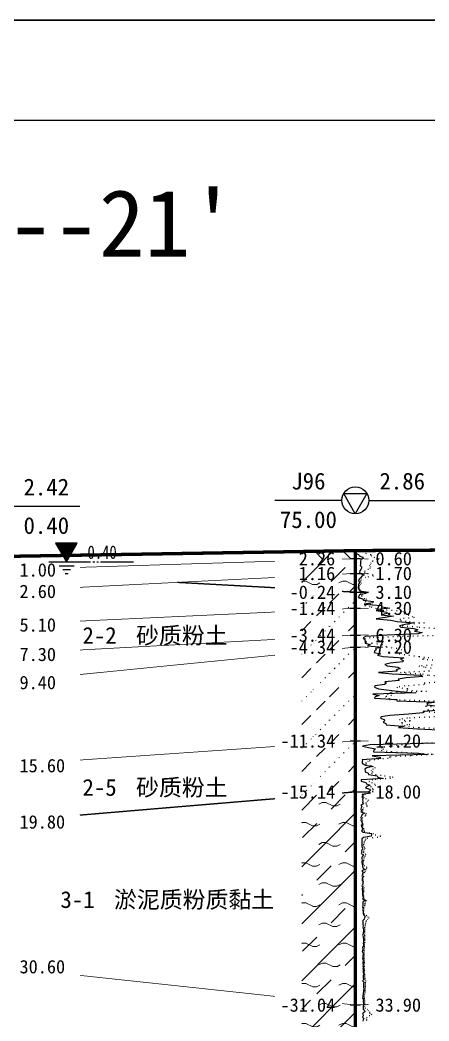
# Model space of a CAD drawing. Extents: x -37 to 3540, y -1485 to 297.
# Drawn here: x 1849.5 to 1910.5, y -743.4 to -594 of the extents above; entities that cross this region are included whole.
import ezdxf
from ezdxf.enums import TextEntityAlignment as Align

# ---------------------------------------------------------------- set-up
doc = ezdxf.new("R2010")
doc.units = 0
doc.linetypes.add('DOT', pattern=[6.35, 0, -6.35])
doc.layers.get('0').update_dxf_attribs({"linetype": 'CONTINUOUS'})
for name, color, linetype in [('CURVE', 200, 'CONTINUOUS'), ('FRAME', 7, 'CONTINUOUS'), ('HOLE', 41, 'CONTINUOUS'), ('STRATUM', 241, 'CONTINUOUS')]:
    doc.layers.add(name, color=color, linetype=linetype)
doc.layers.add('HATCH', color=7, linetype='CONTINUOUS', lineweight=13)
doc.styles.add('ST', font='')
doc.styles.get('ST').set_extended_font_data('SimSun')
pattern_1 = [(45, (1559.7, -891), (-4.24264, 4.24264), [10, 0]), (45, (1560.761, -894.182), (-2.12132, 6.36396), [3, -3]), (26.565, (1560.7743, -891.2536), (5.999823, 5.999812), [0.567, -12.849]), (0, (1560.2073, -891.2536), (0, 6), [0.567, -5.433]), (26.565, (1558.119, -891), (5.999823, 5.999812), [0.567, -12.849]), (0, (1558.626, -890.7464), (0, 6), [0.567, -5.433]), (153.435, (1560.2073, -891.2536), (-5.999818, -5e-06), [1.134, -12.2826]), (26.565, (1563.7743, -888.2536), (5.999823, 5.999812), [0.567, -12.849]), (0, (1563.2073, -888.2536), (0, 6), [0.567, -5.433]), (26.565, (1561.119, -888), (5.999823, 5.999812), [0.567, -12.849]), (0, (1561.626, -887.7464), (0, 6), [0.567, -5.433]), (153.435, (1563.2073, -888.2536), (-5.999818, -5e-06), [1.134, -12.2826])]
pattern_2 = [(45, (1559.7, -891), (-7e-07, 6.99998), [1.97196, -7.92754]), (45, (1562.513, -888.171), (-7e-07, 6.99998), [1.99367, -7.90583]), (45, (1564.7677, -885.918), (-7e-07, 6.99998), [1.81361, -8.08588]), (26.56505, (1559.7002, -887.5), (7, 7), [0.0965, -15.55598]), (36.8699, (1560.4002, -886.8), (7, 7), [0.19775, -34.80225]), (315, (1563.2, -884.024), (6.99998, 1e-06), [0.03305, -9.86644]), (26.56505, (1563.2002, -891), (7, 7), [0.14475, -15.50773]), (26.56505, (1563.9002, -890.3), (7, 7), [0.10528, -15.5472]), (90, (1564.25, -889.95), (-7, -5e-07), [0.02877, -6.97123]), (26.56505, (1564.6002, -889.6), (7, 7), [0.09101, -31.21394]), (36.8699, (1565.3002, -888.9), (7, 7), [0.11069, -34.88931]), (45, (1566, -888.2), (-2e-07, 6.99998), [0.10911, -9.79038]), (315, (1566.6143, -887.452), (6.99998, 1e-06), [0.03305, -9.86644]), (36.8699, (1561.1002, -886.1), (7, 7), [0.10224, -34.89776]), (53.1301, (1561.8002, -885.4), (14, 21), [0.13438, -34.86562]), (53.1301, (1562.5002, -884.7), (14, 21), [0.12625, -34.87375])]

# ---------------------------------------------------------------- blocks, each defined once
blk = doc.blocks.new('图头_剖面图A3')
at = {"style": 'ST'}
for tag, height, p in [('01_剖面号', 10, (64.41, 11.39)), ('03＿纵向比例', 4.6, (50.43, -5.28)), ('02_横向比例', 4.6, (-18.82, -5.99))]:
    blk.add_attdef(tag, text='', height=height, dxfattribs=at).set_placement(p, align=Align.MIDDLE_LEFT)
blk = doc.blocks.new('H_cpt_hole')
for p, q in [((-1.73, 1), (1.73, 1)), ((0, -2), (-1.73, 1)), ((1.73, 1), (0, -2))]:
    blk.add_line(p, q)
blk.add_circle((0, 0), 2)
blk = doc.blocks.new('Gwl')
blk.add_lwpolyline([(0, 0, 0, 3.22, 0), (0, 2.79, 3.22, 3.22, 0)], format="xyseb")
blk.add_lwpolyline([(0, 0), (1.61, 2.79), (-1.61, 2.79)], close=True)
for points in [[(-2.63, 0), (3.61, 0)], [(3.93, 0), (4.21, 0)], [(4.53, 0), (4.8, 0)], [(5.09, 0), (9.99, 0)], [(-1.09, -0.61), (1.16, -0.61)], [(-0.54, -1.14), (0.61, -1.14)], [(-0.19, -1.74), (0.26, -1.74)]]:
    blk.add_lwpolyline(points)
at = {"style": 'ST', "width": 0.8}
blk.add_attdef('*GWL', (3.14, 0.45), '', height=2, dxfattribs=at)

msp = doc.modelspace()

# ---------------------------------------------------------------- hatches: boundary and pattern name
at = {"layer": 'HATCH'}
h = msp.add_hatch(dxfattribs=at)
h.set_pattern_fill('STT', color=50, style=0)
h.set_pattern_definition([(45, (1559.7002, -891), (-2.12132, 2.12132), [10, 0]), (135, (1559.7002, -891), (-2.12132, -2.12132), [10, 0])])
h.paths.add_polyline_path([(1899.55, -673.17), (1891.55, -673.31), (1891.55, -674.63), (1899.55, -674.37)])
h.paths.add_polyline_path([(1890.34, -675.86), (1897.04, -675.86), (1897.04, -672.93), (1890.34, -672.93)], flags=9)
h = msp.add_hatch(dxfattribs=at)
h.set_pattern_fill('FZNT', color=32, style=0)
h.set_pattern_definition([(45, (1559.7, -891), (-4.24264, 4.24264), [10, 0]), (45, (1560.761, -894.182), (-2.12132, 6.36396), [3, -3])])
h.paths.add_polyline_path([(1899.55, -674.37), (1891.55, -674.63), (1891.55, -676.98), (1899.55, -676.57)])
h.paths.add_polyline_path([(1890.34, -678.06), (1897.04, -678.06), (1897.04, -675.13), (1890.34, -675.13)], flags=9)
h.paths.add_polyline_path([(1890.34, -675.86), (1897.04, -675.86), (1897.04, -672.93), (1890.34, -672.93)], flags=9)
h = msp.add_hatch(dxfattribs=at)
h.set_pattern_fill('YNFNT', color=251, style=0)
h.set_pattern_definition(pattern_1)
h.paths.add_polyline_path([(1899.55, -676.57), (1891.55, -676.98), (1891.55, -678.93), (1899.55, -679.37)])
h.paths.add_polyline_path([(1888.91, -680.86), (1897.04, -680.86), (1897.04, -677.93), (1888.91, -677.93)], flags=9)
h.paths.add_polyline_path([(1890.34, -678.06), (1897.04, -678.06), (1897.04, -675.13), (1890.34, -675.13)], flags=9)
h = msp.add_hatch(dxfattribs=at)
h.set_pattern_fill('SZFT', color=52, style=0)
h.set_pattern_definition(pattern_2)
h.paths.add_polyline_path([(1899.55, -679.37), (1891.55, -678.93), (1891.55, -682.15), (1899.55, -681.77)])
h.paths.add_polyline_path([(1888.91, -683.26), (1897.03, -683.26), (1897.03, -680.34), (1888.91, -680.34)], flags=9)
h.paths.add_polyline_path([(1888.91, -680.86), (1897.04, -680.86), (1897.04, -677.93), (1888.91, -677.93)], flags=9)
h = msp.add_hatch(dxfattribs=at)
h.set_pattern_fill('SZFT', color=52, style=0)
h.set_pattern_definition(pattern_2)
h.paths.add_polyline_path([(1899.55, -681.77), (1891.55, -682.15), (1891.55, -686.21), (1899.55, -685.77)])
h.paths.add_polyline_path([(1888.91, -687.26), (1897.04, -687.26), (1897.04, -684.33), (1888.91, -684.33)], flags=9)
h.paths.add_polyline_path([(1888.91, -683.26), (1897.03, -683.26), (1897.03, -680.34), (1888.91, -680.34)], flags=9)
h = msp.add_hatch(dxfattribs=at)
h.set_pattern_fill('SZFT', color=52, style=0)
h.set_pattern_definition(pattern_2)
h.paths.add_polyline_path([(1899.55, -685.77), (1891.55, -686.21), (1891.55, -688.37), (1899.55, -687.57)])
h.paths.add_polyline_path([(1888.91, -689.06), (1897.04, -689.06), (1897.04, -686.13), (1888.91, -686.13)], flags=9)
h.paths.add_polyline_path([(1888.91, -687.26), (1897.04, -687.26), (1897.04, -684.33), (1888.91, -684.33)], flags=9)
h = msp.add_hatch(dxfattribs=at)
h.set_pattern_fill('SZFT', color=52, style=0)
h.set_pattern_definition(pattern_2)
h.paths.add_polyline_path([(1899.55, -687.57), (1891.55, -688.37), (1891.55, -702.13), (1899.55, -701.57)])
h.paths.add_polyline_path([(1887.48, -703.06), (1897.04, -703.06), (1897.04, -700.13), (1887.48, -700.13)], flags=9)
h.paths.add_polyline_path([(1888.91, -689.06), (1897.04, -689.06), (1897.04, -686.13), (1888.91, -686.13)], flags=9)
h = msp.add_hatch(dxfattribs=at)
h.set_pattern_fill('SZFT', color=52, style=0)
h.set_pattern_definition(pattern_2)
h.paths.add_polyline_path([(1899.55, -701.57), (1891.55, -702.13), (1891.55, -709.85), (1899.55, -709.17)])
h.paths.add_polyline_path([(1887.48, -710.66), (1897.03, -710.66), (1897.03, -707.74), (1887.48, -707.74)], flags=9)
h.paths.add_polyline_path([(1887.48, -703.06), (1897.04, -703.06), (1897.04, -700.13), (1887.48, -700.13)], flags=9)
h = msp.add_hatch(dxfattribs=at)
h.set_pattern_fill('YNFNT', color=251, style=0)
h.set_pattern_definition(pattern_1)
h.paths.add_polyline_path([(1899.55, -709.17), (1891.55, -709.85), (1891.55, -740.11), (1899.55, -740.97)])
h.paths.add_polyline_path([(1887.48, -742.46), (1897.04, -742.46), (1897.04, -739.53), (1887.48, -739.53)], flags=9)
h.paths.add_polyline_path([(1887.48, -710.66), (1897.03, -710.66), (1897.03, -707.74), (1887.48, -707.74)], flags=9)
h = msp.add_hatch(dxfattribs=at)
h.set_pattern_fill('YNNT', color=251, style=0)
h.set_pattern_definition([(45, (1559.7002, -891), (-2.12132, 2.12132), [10, 0]), (26.565, (1560.7743, -891.2536), (5.999823, 5.999812), [0.567, -12.849]), (0, (1560.2073, -891.2536), (0, 6), [0.567, -5.433]), (26.565, (1558.119, -891), (5.999823, 5.999812), [0.567, -12.849]), (0, (1558.626, -890.7464), (0, 6), [0.567, -5.433]), (153.435, (1560.2073, -891.2536), (-5.999818, -5e-06), [1.134, -12.2826]), (26.565, (1563.7743, -888.2536), (5.999823, 5.999812), [0.567, -12.849]), (0, (1563.2073, -888.2536), (0, 6), [0.567, -5.433]), (26.565, (1561.119, -888), (5.999823, 5.999812), [0.567, -12.849]), (0, (1561.626, -887.7464), (0, 6), [0.567, -5.433]), (153.435, (1563.2073, -888.2536), (-5.999818, -5e-06), [1.134, -12.2826])])
h.paths.add_polyline_path([(1899.55, -740.97), (1891.55, -740.11), (1891.55, -757.81), (1899.55, -758.37)])
h.paths.add_polyline_path([(1887.48, -759.86), (1897.04, -759.86), (1897.04, -756.93), (1887.48, -756.93)], flags=9)
h.paths.add_polyline_path([(1887.48, -742.46), (1897.04, -742.46), (1897.04, -739.53), (1887.48, -739.53)], flags=9)

# ---------------------------------------------------------------- linework, layer by layer
at = {"layer": 'CURVE', "color": 30, "linetype": 'Continuous'}
for points in [[(1899.55, -673.57), (1900.01, -673.77), (1900.12, -673.97), (1900.68, -674.17), (1900.67, -674.37), (1900.37, -674.57), (1900.3, -674.77), (1900.32, -674.97), (1900.31, -675.17), (1900.28, -675.37), (1900.47, -675.57), (1900.45, -675.77), (1900.38, -675.97), (1900.22, -676.17), (1900.15, -676.37), (1900.28, -676.57), (1900.89, -676.77), (1900.5, -676.97), (1900.35, -677.17), (1900.16, -677.37), (1900, -677.57), (1900.06, -677.77), (1900.23, -677.97), (1900.03, -678.17), (1900.03, -678.37), (1899.97, -678.57), (1899.95, -678.77), (1900.07, -678.97), (1900.2, -679.17), (1901.46, -679.37), (1901.07, -679.57), (1900.15, -679.77), (1900.08, -679.97), (1899.97, -680.17), (1900.63, -680.37), (1900.76, -680.57), (1902.19, -680.77), (1902.15, -680.97), (1900.85, -681.17), (1903.38, -681.37), (1903.55, -681.57), (1904.68, -681.77), (1902.86, -681.97), (1902.97, -682.17), (1904.27, -682.37), (1904.3, -682.57), (1903.39, -682.77), (1905.22, -682.97), (1903.99, -683.17), (1902.64, -683.37), (1904.83, -683.57), (1905.77, -683.77), (1908.37, -683.97), (1907.16, -684.17), (1906.14, -684.37), (1906.34, -684.57), (1908.27, -684.77), (1908.85, -684.97), (1908.38, -685.17), (1909.53, -685.37), (1908.91, -685.57), (1904.28, -685.77), (1901.08, -685.97), (1900.72, -686.17), (1900.92, -686.37), (1901.04, -686.57), (1901.04, -686.77), (1901.01, -686.97), (1901.76, -687.17), (1901.37, -687.37), (1903.58, -687.57), (1902.58, -687.77), (1902.66, -687.97), (1902.39, -688.17), (1902.34, -688.37), (1903.31, -688.57), (1902.84, -688.77), (1903.72, -688.97), (1906.78, -689.17), (1906.3, -689.37), (1906.68, -689.57), (1906.63, -689.77), (1904.75, -689.97), (1903.96, -690.17), (1904.32, -690.37), (1905.87, -690.57), (1906.24, -690.77), (1905.66, -690.97), (1905.78, -691.17), (1903.02, -691.37), (1905.06, -691.57), (1909.39, -691.77), (1909.6, -691.97), (1907.15, -692.17), (1905.93, -692.37), (1906.11, -692.57), (1903.93, -692.77), (1904.18, -692.97), (1903.91, -693.17), (1902.48, -693.37), (1902.42, -693.57), (1903.03, -693.77), (1904.58, -693.97), (1906.26, -694.17), (1908.58, -694.37), (1902.17, -694.57), (1903.13, -694.77), (1902.52, -694.97), (1902.41, -695.17), (1905.72, -695.37), (1905.75, -695.57), (1911.61, -695.77), (1910.2, -695.97), (1910.34, -696.17), (1911.87, -696.37)], [(1912.45, -696.97), (1909.68, -697.17), (1909.67, -697.37), (1907.48, -697.57), (1904.69, -697.77), (1903.41, -697.97), (1903.32, -698.17), (1903.83, -698.37), (1903.91, -698.57), (1903.68, -698.77), (1904.09, -698.97), (1904.13, -699.17), (1906.66, -699.37), (1905.98, -699.57), (1908.82, -699.77), (1913.08, -699.97)], [(1916.76, -701.77), (1909.72, -701.97), (1901.71, -702.17), (1900.63, -702.37), (1901.51, -702.57), (1902.57, -702.77), (1902.33, -702.97), (1902.27, -703.17), (1908.93, -703.37), (1910.34, -703.57), (1902.08, -703.77), (1903.21, -703.97), (1903.35, -704.17), (1900.57, -704.37), (1900.6, -704.57), (1900.5, -704.77), (1900.67, -704.97), (1901.05, -705.17), (1902.17, -705.37), (1901.28, -705.57), (1900.99, -705.77), (1901.01, -705.97), (1901.03, -706.17), (1901.46, -706.37), (1901.51, -706.57), (1902.79, -706.77), (1902.93, -706.97), (1903.77, -707.17), (1900.44, -707.37), (1900.43, -707.57), (1901.11, -707.77), (1901.24, -707.97), (1901.73, -708.17), (1901.25, -708.37), (1901.07, -708.57), (1901.67, -708.77), (1901.81, -708.97), (1901.58, -709.17), (1901.81, -709.37), (1900.59, -709.57), (1900.62, -709.77), (1900.54, -709.97), (1900.71, -710.17), (1900.64, -710.37), (1900.68, -710.57), (1900.6, -710.77), (1900.76, -710.97), (1900.39, -711.17), (1900.52, -711.37), (1900.42, -711.57), (1900.38, -711.77), (1900.47, -711.97), (1900.38, -712.17), (1900.9, -712.37), (1900.59, -712.57), (1900.47, -712.77), (1900.39, -712.97), (1900.44, -713.17), (1900.38, -713.37), (1900.47, -713.57), (1900.54, -713.77), (1900.71, -713.97), (1900.41, -714.17), (1900.45, -714.37), (1900.63, -714.57), (1900.61, -714.77), (1900.49, -714.97), (1900.67, -715.17), (1901.97, -715.37), (1901.94, -715.57), (1901.92, -715.77), (1900.77, -715.97), (1900.5, -716.17), (1900.52, -716.37), (1900.54, -716.57), (1900.54, -716.77), (1900.54, -716.97), (1900.54, -717.17), (1900.51, -717.37), (1900.61, -717.57), (1900.57, -717.77), (1900.48, -717.97), (1900.5, -718.17), (1900.44, -718.37), (1900.76, -718.57), (1900.6, -718.77), (1900.52, -718.97), (1900.54, -719.17), (1900.57, -719.37), (1900.54, -719.57), (1900.54, -719.77), (1900.59, -719.97), (1900.62, -720.17), (1900.63, -720.37), (1900.73, -720.57), (1900.99, -720.77), (1900.54, -720.97), (1900.72, -721.17), (1900.62, -721.37), (1900.6, -721.57), (1900.5, -721.77), (1900.61, -721.97), (1900.55, -722.17), (1900.57, -722.37), (1900.7, -722.57), (1900.65, -722.77), (1900.63, -722.97), (1900.52, -723.17), (1900.63, -723.37), (1900.59, -723.57), (1900.59, -723.77), (1900.6, -723.97), (1900.64, -724.17), (1900.64, -724.37), (1900.63, -724.57), (1900.66, -724.77), (1900.71, -724.97), (1900.64, -725.17), (1901.06, -725.37), (1900.68, -725.57), (1900.67, -725.77), (1900.68, -725.97), (1900.67, -726.17), (1900.64, -726.37), (1900.73, -726.57), (1900.64, -726.77), (1900.7, -726.97), (1900.7, -727.17), (1900.7, -727.37), (1900.82, -727.57), (1901.03, -727.77), (1900.92, -727.97), (1900.86, -728.17), (1900.68, -728.37), (1900.65, -728.57), (1900.67, -728.77), (1900.68, -728.97), (1900.7, -729.17), (1900.69, -729.37), (1900.74, -729.57), (1900.78, -729.77), (1900.76, -729.97), (1900.74, -730.17), (1900.72, -730.37), (1900.63, -730.57), (1900.7, -730.77), (1900.73, -730.97), (1900.76, -731.17), (1900.78, -731.37), (1900.76, -731.57), (1900.73, -731.77), (1900.76, -731.97), (1900.74, -732.17), (1900.63, -732.37), (1900.65, -732.57), (1900.61, -732.77), (1900.57, -732.97), (1900.69, -733.17), (1900.73, -733.37), (1900.67, -733.57), (1900.66, -733.77), (1900.62, -733.97), (1900.68, -734.17), (1900.71, -734.37), (1900.67, -734.57), (1900.67, -734.77), (1900.71, -734.97), (1900.69, -735.17), (1900.71, -735.37), (1900.69, -735.57), (1900.73, -735.77), (1900.73, -735.97), (1900.73, -736.17), (1900.8, -736.37), (1900.73, -736.57), (1900.74, -736.77), (1900.72, -736.97), (1900.82, -737.17), (1900.63, -737.37), (1900.82, -737.57), (1900.77, -737.77), (1900.76, -737.97), (1900.75, -738.17), (1900.76, -738.37), (1900.81, -738.57), (1900.79, -738.77), (1900.75, -738.97), (1900.72, -739.17), (1900.71, -739.37), (1900.66, -739.57), (1900.67, -739.77), (1900.64, -739.97), (1900.77, -740.17), (1900.7, -740.37), (1900.72, -740.57), (1900.77, -740.77), (1900.72, -740.97), (1900.7, -741.17), (1900.71, -741.37), (1900.73, -741.57), (1900.91, -741.77), (1900.99, -741.97), (1900.67, -742.17), (1900.65, -742.37), (1900.7, -742.57), (1900.64, -742.77), (1900.82, -742.97), (1900.7, -743.17), (1900.65, -743.37)]]:
    msp.add_lwpolyline(points, dxfattribs=at)
at = {"layer": 'CURVE', "color": 100, "linetype": 'DOT', "ltscale": 0.1}
for points in [[(1901.05, -673.57), (1901.88, -673.77), (1901.94, -673.97), (1902.29, -674.17), (1903.07, -674.37), (1902.94, -674.57), (1902.13, -674.77), (1901.93, -674.97), (1901.83, -675.17), (1901.67, -675.37), (1901.8, -675.57), (1901.77, -675.77), (1901.52, -675.97), (1900.95, -676.17), (1900.93, -676.37), (1901.37, -676.57), (1902.11, -676.77), (1902.26, -676.97), (1901.09, -677.17), (1900.54, -677.37), (1900.36, -677.57), (1900.33, -677.77), (1900.49, -677.97), (1900.33, -678.17), (1900.13, -678.37), (1900.07, -678.57), (1900.09, -678.77), (1900.22, -678.97), (1900.42, -679.17), (1900.3, -679.37), (1900.27, -679.57), (1900.57, -679.77), (1900.52, -679.97), (1900.17, -680.17), (1901.19, -680.37), (1901.15, -680.57), (1900.97, -680.77), (1901.61, -680.97), (1901.83, -681.17), (1900.93, -681.37), (1901.93, -681.57), (1902.56, -681.77), (1903.47, -681.97), (1906.64, -682.17), (1906.84, -682.37), (1906.81, -682.57), (1907.42, -682.77), (1908.02, -682.97), (1908.31, -683.17), (1906.23, -683.37), (1906.29, -683.57), (1907.56, -683.77), (1909.84, -683.97), (1907.36, -684.17), (1906.55, -684.37), (1909.06, -684.57), (1911.77, -684.77)], [(1914.82, -685.77), (1907.43, -685.97), (1901.77, -686.17), (1900.81, -686.37), (1900.92, -686.57), (1901.18, -686.77), (1902.03, -686.97), (1903.51, -687.17), (1904.1, -687.37), (1904.19, -687.57), (1906.01, -687.77), (1906.46, -687.97), (1905.78, -688.17), (1905.72, -688.37), (1906.09, -688.57), (1907.53, -688.77), (1909.05, -688.97), (1910.52, -689.17), (1909.55, -689.37), (1912.47, -689.57)], [(1910.59, -691.17), (1906.28, -691.37), (1909.57, -691.57), (1910.53, -691.77), (1913.99, -691.97)], [(1912.47, -690.17), (1909.02, -690.37), (1910.04, -690.57), (1911.57, -690.77)], [(1912.15, -692.77), (1909.88, -692.97), (1909.8, -693.17), (1906.93, -693.37), (1905.76, -693.57), (1907.36, -693.77), (1907.23, -693.97), (1910.18, -694.17), (1904.78, -694.37), (1904.35, -694.57), (1904.95, -694.77), (1904.03, -694.97), (1904.52, -695.17), (1904.67, -695.37), (1910.47, -695.57), (1914.85, -695.77)], [(1913.46, -696.77), (1910.42, -696.97), (1909.83, -697.17), (1912.63, -697.37)], [(1913.94, -696.17), (1910.03, -696.37), (1912.43, -696.57)], [(1911.38, -697.97), (1907.32, -698.17), (1906.13, -698.37), (1907.76, -698.57), (1906.5, -698.77), (1906.51, -698.97), (1907.7, -699.17), (1906.73, -699.37), (1909.03, -699.57), (1914.35, -699.77)], [(1916.92, -701.77), (1907.04, -701.97), (1906.54, -702.17), (1904.66, -702.37), (1903.46, -702.57), (1903.73, -702.77), (1903.4, -702.97), (1904.96, -703.17), (1908.15, -703.37), (1911.69, -703.57), (1907.82, -703.77), (1904.69, -703.97), (1904.46, -704.17), (1902.47, -704.37), (1901.48, -704.57), (1901.11, -704.77), (1901.11, -704.97), (1901.82, -705.17), (1902.2, -705.37), (1902.5, -705.57), (1902.2, -705.77), (1901.91, -705.97), (1902.14, -706.17), (1901.96, -706.37), (1902.57, -706.57), (1903.9, -706.77), (1905.15, -706.97), (1904.81, -707.17), (1902.1, -707.37), (1901.57, -707.57), (1901.95, -707.77), (1902.39, -707.97), (1902.58, -708.17), (1901.83, -708.37), (1902.05, -708.57), (1902.15, -708.77), (1902.13, -708.97), (1902.15, -709.17), (1901.77, -709.37), (1900.85, -709.57), (1900.68, -709.77), (1900.76, -709.97), (1901.08, -710.17), (1901.49, -710.37), (1901.38, -710.57), (1901.1, -710.77), (1901.15, -710.97), (1901.23, -711.17), (1901.3, -711.37), (1900.76, -711.57), (1900.63, -711.77), (1900.64, -711.97), (1900.55, -712.17), (1901.18, -712.37), (1901.05, -712.57), (1901.05, -712.77), (1900.68, -712.97), (1900.59, -713.17), (1900.68, -713.37), (1900.57, -713.57), (1900.56, -713.77), (1900.65, -713.97), (1900.64, -714.17), (1900.61, -714.37), (1900.77, -714.57), (1900.77, -714.77), (1900.85, -714.97), (1900.89, -715.17), (1902.2, -715.37), (1902.49, -715.57), (1903.32, -715.77), (1902.89, -715.97), (1901.07, -716.17), (1901.02, -716.37), (1900.87, -716.57), (1900.85, -716.77), (1900.79, -716.97), (1900.71, -717.17), (1900.84, -717.37), (1900.99, -717.57), (1900.88, -717.77), (1900.79, -717.97), (1900.73, -718.17), (1901.04, -718.37), (1901.08, -718.57), (1900.99, -718.77), (1900.85, -718.97), (1900.8, -719.17), (1900.77, -719.37), (1900.73, -719.57), (1900.69, -719.77), (1900.69, -719.97), (1900.83, -720.17), (1901.21, -720.37), (1901.22, -720.57), (1901.13, -720.77), (1901.03, -720.97), (1900.96, -721.17), (1900.69, -721.37), (1900.63, -721.57), (1900.77, -721.77), (1900.72, -721.97), (1900.72, -722.17), (1900.65, -722.37), (1900.68, -722.57), (1900.68, -722.77), (1900.66, -722.97), (1900.79, -723.17), (1900.87, -723.37), (1900.75, -723.57), (1900.75, -723.77), (1900.76, -723.97), (1900.75, -724.17), (1900.72, -724.37), (1900.72, -724.57), (1900.79, -724.77), (1900.77, -724.97), (1900.86, -725.17), (1901.28, -725.37), (1901.07, -725.57), (1900.96, -725.77), (1900.95, -725.97), (1900.96, -726.17), (1900.77, -726.37), (1900.8, -726.57), (1900.78, -726.77), (1900.76, -726.97), (1900.72, -727.17), (1900.84, -727.37), (1901.18, -727.57), (1901.35, -727.77), (1901.55, -727.97), (1901.43, -728.17), (1901.18, -728.37), (1901.11, -728.57), (1901.05, -728.77), (1901.01, -728.97), (1901.01, -729.17), (1900.93, -729.37), (1900.93, -729.57), (1900.93, -729.77), (1900.93, -729.97), (1900.92, -730.17), (1900.89, -730.37), (1900.91, -730.57), (1900.91, -730.77), (1900.91, -730.97), (1900.92, -731.17), (1900.95, -731.37), (1900.91, -731.57), (1900.89, -731.77), (1900.87, -731.97), (1900.87, -732.17), (1900.89, -732.37), (1900.84, -732.57), (1900.8, -732.77), (1900.81, -732.97), (1900.81, -733.17), (1900.81, -733.37), (1900.8, -733.57), (1900.8, -733.77), (1900.84, -733.97), (1900.82, -734.17), (1900.85, -734.37), (1900.85, -734.57), (1900.87, -734.77), (1900.83, -734.97), (1900.85, -735.17), (1900.84, -735.37), (1900.86, -735.57), (1900.87, -735.77), (1900.87, -735.97), (1900.85, -736.17), (1900.92, -736.37), (1900.92, -736.57), (1900.91, -736.77), (1900.97, -736.97), (1900.97, -737.17), (1901.13, -737.37), (1901, -737.57), (1901.01, -737.77), (1901, -737.97), (1901.01, -738.17), (1901.02, -738.37), (1900.98, -738.57), (1900.97, -738.77), (1900.98, -738.97), (1900.97, -739.17), (1900.91, -739.37), (1900.83, -739.57), (1900.85, -739.77), (1900.88, -739.97), (1900.88, -740.17), (1900.91, -740.37), (1900.88, -740.57), (1900.92, -740.77), (1900.95, -740.97), (1900.92, -741.17), (1900.97, -741.37), (1901.32, -741.57), (1901.45, -741.77), (1901.66, -741.97), (1901.67, -742.17), (1902.02, -742.37), (1901.69, -742.57), (1901.25, -742.77), (1901.19, -742.97), (1901.22, -743.17), (1901.18, -743.37)]]:
    msp.add_lwpolyline(points, dxfattribs=at)
at = {"layer": 'FRAME', "color": 245, "linetype": 'Continuous'}
for p, q in [((2144.66, -594), (1414.49, -594)), ((1463.01, -594), (2203.2, -594))]:
    msp.add_line(p, q, dxfattribs=at)
at = {"layer": 'FRAME', "linetype": 'Continuous'}
msp.add_line((2124.66, -609), (1434.49, -609), dxfattribs=at)
at = {"layer": 'HOLE', "linetype": 'Continuous'}
for points in [[(1897.55, -665.67), (1887.55, -665.67)], [(1901.55, -665.67), (1911.55, -665.67)], [(1848.46, -666.55), (1858.46, -666.55)], [(1898.8, -674.37), (1900.3, -674.37)], [(1898.8, -676.57), (1900.3, -676.57)], [(1898.8, -679.37), (1900.3, -679.37)], [(1898.8, -681.77), (1900.3, -681.77)], [(1898.8, -685.77), (1900.3, -685.77)], [(1898.8, -687.57), (1900.3, -687.57)], [(1898.8, -701.57), (1900.3, -701.57)], [(1898.8, -709.17), (1900.3, -709.17)], [(1898.8, -740.97), (1900.3, -740.97)]]:
    msp.add_lwpolyline(points, dxfattribs=at)
at = {"layer": 'HOLE', "linetype": 'Continuous', "const_width": 0.5}
msp.add_lwpolyline([(1899.55, -673.17), (1899.55, -821.87)], dxfattribs=at)
at = {"layer": 'STRATUM', "linetype": 'Continuous'}
for points, const_width in [([(1810.91, -674.09), (1846.46, -674.05), (1897.55, -673.21)], 0.5), ([(1897.55, -673.21), (1899.55, -673.17), (1911.55, -673.1)], 0.5), ([(1858.46, -675.67), (1873, -675.21), (1887.55, -674.75)], 0.1), ([(1897.55, -674.44), (1899.55, -674.37), (1901.55, -674.41)], 0.1), ([(1897.55, -676.67), (1899.55, -676.57), (1901.55, -676.6)], 0.1), ([(1858.46, -678.65), (1873, -677.91), (1887.55, -677.18)], 0.1), ([(1873, -677.91), (1886.27, -678.64), (1887.55, -678.71)], 0.2), ([(1897.55, -679.26), (1899.55, -679.37), (1901.55, -679.41)], 0.2), ([(1858.46, -683.69), (1873, -683.01), (1887.55, -682.33)], 0.1), ([(1897.55, -681.87), (1899.55, -681.77), (1901.55, -681.81)], 0.1), ([(1858.46, -688), (1873, -687.21), (1887.55, -686.42)], 0.1), ([(1897.55, -685.88), (1899.55, -685.77), (1901.55, -685.78)], 0.1), ([(1897.55, -687.77), (1899.55, -687.57), (1901.55, -687.58)], 0.1), ([(1858.46, -691.66), (1873, -690.21), (1887.55, -688.77)], 0.1), ([(1897.55, -701.71), (1899.55, -701.57), (1901.55, -701.59)], 0.1), ([(1858.46, -704.42), (1873, -703.41), (1887.55, -702.4)], 0.1), ([(1897.55, -709.34), (1899.55, -709.17), (1901.55, -709.18)], 0.2), ([(1858.46, -712.64), (1873, -711.41), (1887.55, -710.19)], 0.2), ([(1858.46, -736.55), (1873, -738.11), (1887.55, -739.68)], 0.1), ([(1897.55, -740.76), (1899.55, -740.97), (1901.55, -740.89)], 0.1)]:
    msp.add_lwpolyline(points, dxfattribs=dict(at, const_width=const_width))

# ---------------------------------------------------------------- block references
at = {"layer": 'CURVE'}
msp.add_blockref('Gwl', (1856.46, -674.85), dxfattribs=at).add_auto_attribs({'*GWL': '0.40'})
at = {"layer": 'FRAME'}
ref = msp.add_blockref('图头_剖面图A3', (1769.7, -635.7), dxfattribs=at)
ref.add_attrib('01_剖面号', "21--21'", dxfattribs={"layer": '0', "height": 10, "style": 'ST'}).set_placement((1834.11, -624.31), align=Align.MIDDLE_LEFT)
at = {"layer": 'HOLE'}
msp.add_blockref('H_cpt_hole', (1899.55, -665.67), dxfattribs=at)

# ---------------------------------------------------------------- texts
at = {"layer": 'HOLE', "style": 'ST'}
for s, p in [('J96', (1892.55, -662.8)), ('2.86', (1906.55, -662.8)), ('2.42', (1853.46, -663.68)), ('75.00', (1892.55, -668.55)), ('0.40', (1853.46, -669.43))]:
    msp.add_text(s, height=2.5, dxfattribs=at).set_placement(p, align=Align.MIDDLE_CENTER)
for s, p in [('2.26', (1896.55, -674.37)), ('1.16', (1896.55, -676.57)), ('-0.24', (1896.55, -679.37)), ('-1.44', (1896.55, -681.77)), ('-3.44', (1896.55, -685.77)), ('-4.34', (1896.55, -687.57)), ('-11.34', (1896.55, -701.57)), ('-15.14', (1896.55, -709.17)), ('-31.04', (1896.55, -740.97))]:
    msp.add_text(s, height=2, dxfattribs=at).set_placement(p, align=Align.MIDDLE_RIGHT)
for s, p in [('0.60', (1902.55, -674.37)), ('1.00', (1849.46, -676.05)), ('1.70', (1902.55, -676.57)), ('2.60', (1849.46, -679.25)), ('3.10', (1902.55, -679.37)), ('4.30', (1902.55, -681.77)), ('5.10', (1849.46, -684.25)), ('6.30', (1902.55, -685.77)), ('7.20', (1902.55, -687.57)), ('7.30', (1849.46, -688.65)), ('9.40', (1849.46, -692.85)), ('14.20', (1902.55, -701.57)), ('15.60', (1849.46, -705.25)), ('18.00', (1902.55, -709.17)), ('19.80', (1849.46, -713.65)), ('30.60', (1849.46, -735.25)), ('33.90', (1902.55, -740.97))]:
    msp.add_text(s, height=2, dxfattribs=at).set_placement(p, align=Align.MIDDLE_LEFT)
at = {"layer": 'STRATUM', "style": 'ST'}
for s, p in [('2-2', (1858.85, -685.83)), ('砂质粉土', (1866.85, -685.83)), ('2-5', (1858.85, -708.5)), ('砂质粉土', (1866.85, -708.5)), ('3-1', (1855.56, -725.24)), ('淤泥质粉质黏土', (1863.56, -725.24))]:
    msp.add_text(s, height=2.5, dxfattribs=at).set_placement(p, align=Align.MIDDLE_LEFT)

doc.saveas('drawing.dxf')
